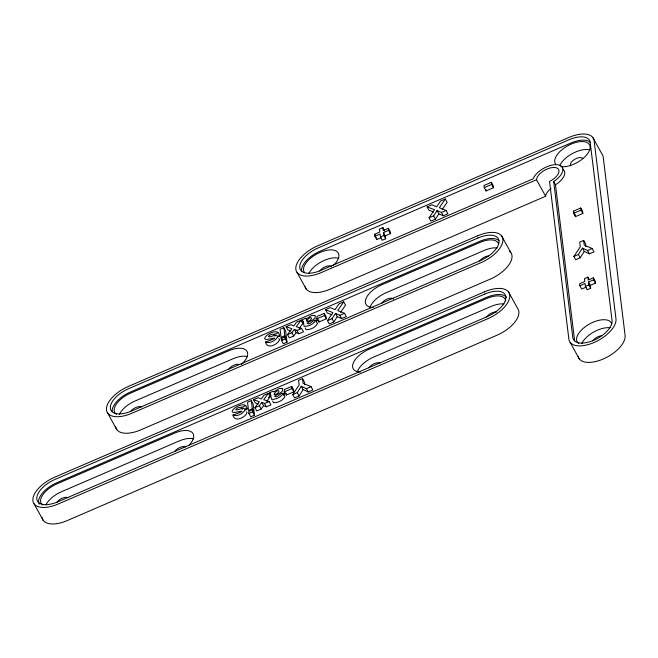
<?xml version="1.0" encoding="UTF-8"?>
<svg xmlns="http://www.w3.org/2000/svg" width="658" height="658" viewBox="0 0 658 658"><rect width="100%" height="100%" fill="white"/><g stroke="black" fill="none" stroke-linecap="round" stroke-linejoin="round"><path stroke-width="0.99" d="M233.861 414.951L233.935 414.334M283.129 393.245C281.188 397.251 275.916 399.62 271.622 399.373L270.38 393.994L269.435 392.842L273.152 391.239L273.629 391.765A7.065 3.479 -28.9 0 0 273.761 391.913L278.984 388.574L282.627 388.5C284.091 392.916 276.607 393.871 274.625 396.412C277.339 398.773 280.176 392.546 283.129 393.245L284.947 396.552C283.014 400.549 277.734 402.926 273.448 402.68L272.708 400.969M315.667 320.224C313.734 324.221 308.454 326.598 304.169 326.343L302.927 320.972L301.981 319.821L305.699 318.217L306.135 318.694A7.057 3.471 -28.9 0 0 306.307 318.883L311.53 315.552L315.174 315.47C316.638 319.887 309.153 320.841 307.163 323.382C309.885 325.751 312.723 319.517 315.667 320.224L317.493 323.53C315.56 327.528 310.28 329.905 305.995 329.65L305.254 327.947M292.72 394.603L297.284 392.629L301.265 386.246L306.431 388.689L308.248 391.987L312.895 389.988L311.07 386.682L303.091 383.293L302.507 378.58L298.559 380.283L299.135 384.979L292.72 394.603L294.545 397.901L299.11 395.935L303.091 389.552L301.265 386.246M573.866 256.447L578.431 254.481L582.412 248.091L587.569 250.534L589.395 253.84L594.042 251.833L592.216 248.535L584.23 245.146L583.654 240.425L579.706 242.128L580.282 246.832L573.866 256.447L575.684 259.754L580.249 257.78L584.23 251.397L582.412 248.091M335.448 313.389L337.274 316.695L333.861 321.959L329.271 323.933L327.445 320.635L332.035 318.653L335.448 313.389L339.832 315.289L341.65 318.595L346.281 316.597L344.463 313.29L337.727 310.56L343.715 301.816L345.54 305.123L340.638 312.27M437.06 210.576L438.878 213.883L435.464 219.139L430.875 221.121L429.057 217.814L433.647 215.84L437.06 210.576L441.436 212.476L443.262 215.783L447.892 213.784L446.066 210.478L439.33 207.747L445.318 199.004L447.144 202.31L442.242 209.458M327.445 320.635L332.882 312.558L325.471 309.688L330.25 307.623L335.078 309.622L338.96 303.864L343.715 301.816M429.057 217.814L434.486 209.746L427.075 206.875L431.854 204.811L436.682 206.809L440.572 201.052L445.318 199.004M294.291 329.329L296.116 332.635L293.739 336.008L289.323 337.916L287.497 334.609L291.913 332.701L294.291 329.329L297.087 330.472L298.905 333.779L303.502 331.796L301.677 328.498L296.281 326.681L300.895 320.29L302.721 323.588L299.258 328.383M261.752 402.359L263.57 405.657L261.193 409.037L256.776 410.937L254.959 407.639L259.375 405.731L261.752 402.359L264.541 403.502L266.367 406.809L270.956 404.826L269.13 401.52L263.735 399.702L268.349 393.311L270.175 396.618L266.712 401.413M287.497 334.609L291.848 328.687L286.065 326.681L290.68 324.69L293.879 325.957L296.487 322.19L300.895 320.29M254.959 407.639L259.301 401.709L253.519 399.71L258.133 397.72L261.333 398.987L263.948 395.211L268.349 393.311M316.35 321.844L317.419 319.582L315.947 318.406M283.392 395.244L284.873 392.949L283.985 391.576M278.745 338.722L279.568 339.692C277.956 344.447 267.115 349.85 265.511 342.028C266.054 341.815 281.969 336.287 270.265 338.854C253.98 342.908 278.663 323.514 279.658 335.975L277.413 337.151M246.47 411.859L247.021 412.722C245.409 417.468 234.569 422.88 232.965 415.05C233.532 414.779 249.39 409.408 237.727 411.883C221.433 415.93 246.117 396.544 247.112 409.005L244.875 410.173M265.511 342.028C269.574 343.895 276.278 340.548 277.742 336.386C275.875 332.948 270.397 338.302 268.341 336.518C270.611 332.932 275.299 335.465 277.832 332.668M232.965 415.05C237.028 416.925 243.731 413.578 245.195 409.416C243.205 406.167 238.369 410.863 235.778 409.728C237.703 405.887 242.876 408.519 245.286 405.698M384.7 230.942L382.874 227.635L379.444 229.116L379.806 232.027L374.649 234.248L374.896 236.263L376.721 239.561L381.015 237.711M491.361 182.291L483.967 185.482L484.23 187.629L486.056 190.935L493.451 187.744L493.187 185.597L491.361 182.291L491.625 184.437L493.451 187.744M374.896 236.263L380.053 234.034L380.406 236.946L382.232 240.252L385.662 238.772L385.3 235.86L390.441 233.648L390.194 231.632L388.368 228.334L383.227 230.547L382.874 227.635M484.23 187.629L491.625 184.437M385.662 238.772L383.836 235.474L383.474 232.562L388.615 230.341L388.368 228.334M380.406 236.946L383.836 235.474M441.436 212.476L446.066 210.478M536.525 179.724L321.038 272.667A26.016 12.815 -28.9 0 1 295.845 269.377A26.016 12.815 -28.9 0 1 317.74 245.771L569.071 137.366A26.016 12.815 -28.9 0 1 594.125 140.722L615.978 318.883A26.016 12.815 -28.9 0 1 594.084 342.481A26.016 12.815 -28.9 0 1 568.882 339.199L549.529 181.419A12.387 6.103 -28.9 0 0 558.946 170.447A12.387 6.103 -28.9 0 0 547.308 168.925A12.387 6.103 -28.9 0 0 536.525 179.724L545.646 196.249L330.16 289.183A26.016 12.815 -28.9 0 1 305.123 286.748M283.837 327.643L284.84 335.761L286.658 339.059L285.662 330.949L283.837 327.643L280.078 329.263L281.073 337.381L281.986 339.034M324.254 313.356L316.868 316.539L317.131 318.694L318.957 321.992L326.343 318.809L326.08 316.663L324.254 313.356L324.517 315.503L326.343 318.809M317.131 318.694L324.517 315.503M573.373 211.185L580.759 207.994L582.585 211.3L582.848 213.447L575.454 216.638L573.636 213.332L573.373 211.185L574.278 212.838M281.073 337.381L284.84 335.761M297.087 330.472L301.677 328.498M281.213 338.483L284.972 336.863L286.798 340.161L287.036 342.152L283.277 343.772L281.451 340.466L281.213 338.483L282.126 340.137M573.636 213.332L581.022 210.141L580.759 207.994M281.451 340.466L285.218 338.845L284.972 336.863M339.832 315.289L344.463 313.29M587.569 250.534L592.216 248.535M251.298 400.664L247.531 402.293L248.527 410.411L252.294 408.783L251.298 400.664L253.116 403.971L254.12 412.089L252.294 408.783M291.716 386.386L284.322 389.569L284.585 391.716L286.411 395.022L293.797 391.831L293.534 389.684L291.716 386.386L291.979 388.533L293.797 391.831M268.415 397.374L270.175 396.618M284.585 391.716L291.979 388.533M264.541 403.502L269.13 401.52M252.425 409.885L248.666 411.505L248.913 413.495L250.731 416.802L254.498 415.173L254.251 413.191L252.425 409.885L252.672 411.875L254.498 415.173M248.913 413.495L252.672 411.875M306.431 388.689L311.07 386.682M589.239 279.609L587.874 277.133L584.444 278.605L584.806 281.517L579.649 283.746L579.895 285.753L581.721 289.059L586.015 287.209M579.895 285.753L585.052 283.532L585.406 286.444L587.232 289.75L590.662 288.27L590.3 285.358L595.441 283.137L595.194 281.131L593.368 277.824L588.227 280.045L587.874 277.133M590.662 288.27L588.836 284.963L588.474 282.052L593.615 279.839L593.368 277.824M585.406 286.444L588.836 284.963M245.475 408.182L247.112 409.005M290.778 330.99L287.883 329.987L286.065 326.681M258.232 404.012L255.345 403.017L253.519 399.71M433.532 211.975L428.901 210.173L427.075 206.875M331.928 314.787L327.297 312.994L325.471 309.688M296.116 332.635L298.905 333.779M263.57 405.657L266.367 406.809M438.878 213.883L443.262 215.783M337.274 316.695L341.65 318.595M584.23 251.397L589.395 253.84M303.091 389.552L308.248 391.987M278.721 335.292L279.658 335.975M592.899 137.604L602.021 154.12A26.016 12.815 -28.9 0 1 603.238 157.246L625.1 335.407A26.016 12.815 -28.9 0 1 603.97 358.668A26.016 12.815 -28.9 0 1 578.16 356.57M581.022 210.141L582.848 213.447M553.674 181.526L572.805 337.505A21.681 10.676 -28.9 0 0 593.804 340.244A21.681 10.676 -28.9 0 0 612.055 320.578L590.193 142.416A21.681 10.676 -28.9 0 0 569.335 139.619L318.02 248.008A21.681 10.676 -28.9 0 0 299.768 267.683A21.681 10.676 -28.9 0 0 320.767 270.422L533.095 178.844A16.73 8.233 -28.9 0 1 557.713 164.739A16.73 8.233 -28.9 0 1 553.674 181.526L555.492 184.832L574.631 340.803M583.654 240.425L585.48 243.731L585.826 246.561M593.615 279.839L595.441 283.137M578.431 254.481L580.249 257.78M588.474 282.052L590.3 285.358M570.116 342.333L579.229 358.849M501.635 235.918L510.756 252.442M508.519 291.955L517.64 308.479A26.016 12.815 -28.9 0 1 496.971 335.218L67.215 520.577A26.016 12.815 -28.9 0 1 42.022 517.287M433.647 215.84L435.464 219.139M388.615 230.341L390.441 233.648M383.474 232.562L385.3 235.86M374.649 234.248L375.562 235.901M332.035 318.653L333.861 321.959M297.071 272.511L306.192 289.026M305.699 318.217L306.612 319.862M301.981 319.821L303.799 323.119M291.913 332.701L293.739 336.008M285.218 338.845L287.036 342.152M302.507 378.58L304.333 381.887L304.679 384.716M274.098 334.626L275.011 336.279M297.284 392.629L299.11 395.935M269.435 392.842L270.8 395.326M259.375 405.731L261.193 409.037M241.552 407.656L242.465 409.309M107.715 413.175L116.836 429.69M34.126 503.896L43.247 520.42M575.191 214.492L575.454 216.638M485.884 189.504L486.056 190.935M376.475 237.554L376.721 239.561M318.694 319.846L318.957 321.992M286.238 393.591L286.411 395.022M319.846 271.014A7.049 3.471 -28.9 0 1 325.981 266.482A7.049 3.471 -28.9 0 1 331.64 266.852M308.808 273.629A19.518 9.607 -28.9 0 1 338.854 258.273M592.883 340.836A7.049 3.471 -28.9 0 1 601.437 335.745M581.845 343.451A19.518 9.607 -28.9 0 1 610.246 327.758M570.733 165.717A7.049 3.471 -28.9 0 1 574.689 159.31A7.049 3.471 -28.9 0 1 582.824 158.512M559.983 165.29A19.518 9.607 -28.9 0 1 590.037 149.934M555.656 164.155A19.518 9.607 -28.9 0 1 572.707 143.477A19.518 9.607 -28.9 0 1 588.926 151.546A19.518 9.607 -28.9 0 1 560.78 166.704M578.777 343.509A19.518 9.607 -28.9 0 1 588.491 324.575A19.518 9.607 -28.9 0 1 611.743 323.876M304.473 272.486A19.518 9.607 -28.9 0 1 313.175 256.217A19.518 9.607 -28.9 0 1 335.72 250.797A19.518 9.607 -28.9 0 1 333.293 265.561M590.382 142.416A21.681 10.676 -28.9 0 0 571.16 142.918L319.837 251.315A21.681 10.676 -28.9 0 0 301.594 270.989M562.771 169.139A16.73 8.233 -28.9 0 1 555.492 184.832M545.646 196.249A12.387 6.103 -28.9 0 1 551.059 188.509M506.627 297.482A21.681 10.676 -28.9 0 0 486.649 297.35L56.901 482.709A21.681 10.676 -28.9 0 0 39.184 504.192M505.689 300.936A19.518 9.607 -28.9 0 0 486.788 298.469L369.048 349.25A19.518 9.607 -28.9 0 0 353.165 363.306A19.518 9.607 -28.9 0 0 360.518 371.976M189.372 444.874A19.518 9.607 -28.9 0 0 191.856 432.232A19.518 9.607 -28.9 0 0 174.773 433.046L57.032 483.827A19.518 9.607 -28.9 0 0 42.795 505.081M368.916 367.83A7.049 3.471 -28.9 0 1 379.962 363.06M486.657 317.041A7.049 3.471 -28.9 0 1 496.601 311.966M504.02 303.963A19.518 9.607 -28.9 0 0 491.164 306.398L373.423 357.179A19.518 9.607 -28.9 0 0 357.286 372.017M174.641 451.618A7.049 3.471 -28.9 0 1 185.688 446.856M56.901 502.399A7.049 3.471 -28.9 0 1 67.947 497.637M193.649 438.878A19.518 9.607 -28.9 0 0 179.157 440.975L61.416 491.756A19.518 9.607 -28.9 0 0 45.863 505.023M112.23 411.645A21.681 10.676 -28.9 0 1 130.481 391.979L479.781 241.321A21.681 10.676 -28.9 0 1 499.109 240.738M241.354 364.548A19.518 9.607 -28.9 0 0 246.388 350.508A19.518 9.607 -28.9 0 0 228.737 350.78L130.621 393.097A19.518 9.607 -28.9 0 0 116.376 414.351M373.267 307.483A19.518 9.607 -28.9 0 1 365.914 298.822A19.518 9.607 -28.9 0 1 381.796 284.766L479.912 242.44A19.518 9.607 -28.9 0 1 498.641 244.06M479.781 261.02A7.049 3.471 -28.9 0 1 488.335 255.929M381.665 303.338A7.049 3.471 -28.9 0 1 387.801 298.806A7.049 3.471 -28.9 0 1 393.459 299.176M370.035 307.525A19.518 9.607 -28.9 0 1 386.18 292.695L484.296 250.377A19.518 9.607 -28.9 0 1 497.144 247.943M228.606 369.36A7.049 3.471 -28.9 0 1 239.652 364.59M130.49 411.678A7.049 3.471 -28.9 0 1 141.536 406.915M247.605 356.611A19.518 9.607 -28.9 0 0 233.113 358.709L134.997 401.035A19.518 9.607 -28.9 0 0 119.443 414.293M509.563 251.208A26.016 12.815 -28.9 0 1 490.177 279.156L140.804 429.847A26.016 12.815 -28.9 0 1 115.602 426.557M274.345 393.55L274.427 394.8C282.002 392.579 278.647 387.43 274.345 393.55M306.891 320.528L306.965 321.77C314.549 319.549 311.185 314.401 306.891 320.528M477.683 235.778L128.384 386.435A26.016 12.815 -28.9 0 0 106.481 410.041A26.016 12.815 -28.9 0 0 131.682 413.323L481.056 262.632A26.016 12.815 -28.9 0 0 502.876 239.043A26.016 12.815 -28.9 0 0 477.683 235.778M477.955 238.015L128.655 388.672A21.681 10.676 -28.9 0 0 110.404 408.347A21.681 10.676 -28.9 0 0 131.403 411.086L480.776 260.395A21.681 10.676 -28.9 0 0 498.953 240.738A21.681 10.676 -28.9 0 0 477.955 238.015M484.551 291.807L54.795 477.157A26.016 12.815 -28.9 0 0 32.9 500.763A26.016 12.815 -28.9 0 0 58.101 504.053L487.849 318.694A26.016 12.815 -28.9 0 0 509.753 295.097A26.016 12.815 -28.9 0 0 484.551 291.807M484.831 294.044L55.075 479.402A21.681 10.676 -28.9 0 0 36.823 499.068A21.681 10.676 -28.9 0 0 57.822 501.815L487.578 316.457A21.681 10.676 -28.9 0 0 505.829 296.783A21.681 10.676 -28.9 0 0 484.831 294.044"/></g></svg>
